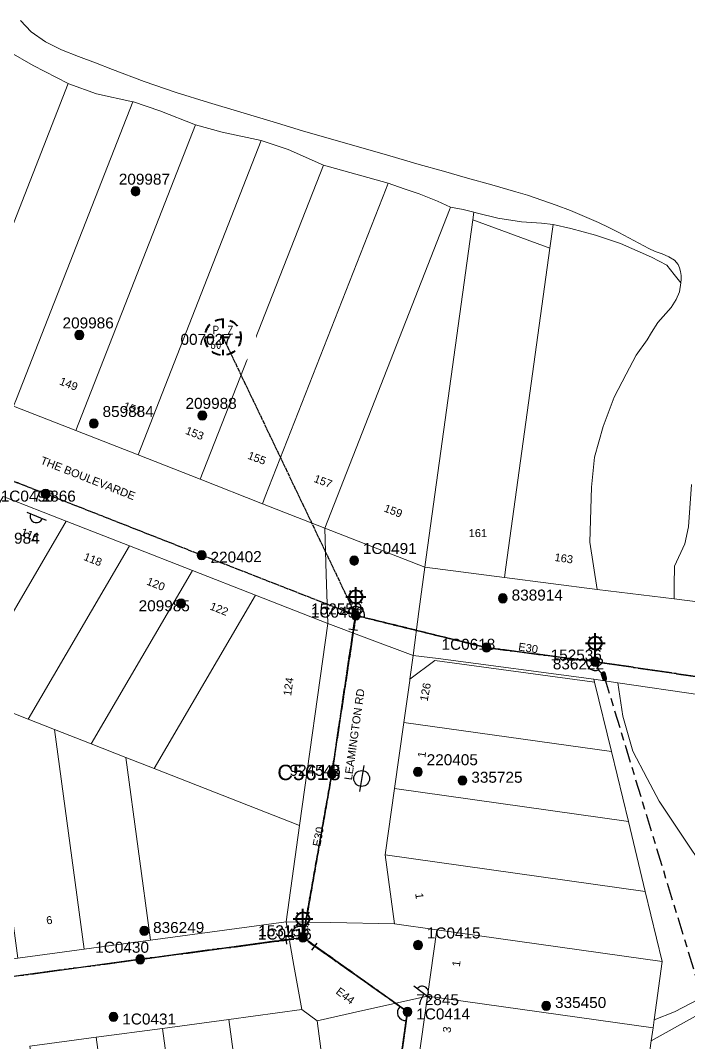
# Model space of a CAD drawing. Header units: metres. Extents: x 299834 to 302538, y 6172833 to 6174390.
# Drawn here: x 300307.8 to 300459.9, y 6173644.1 to 6173876.7 of the extents above; entities that cross this region are included whole.
import ezdxf
from ezdxf.enums import TextEntityAlignment as Align

# ---------------------------------------------------------------- set-up
doc = ezdxf.new("R2010")
doc.units = ezdxf.units.M
for name, pattern in [('Cable Exist OH', [1, 1, 0]), ('Cable Exist UG', [8.2, 4, -1.2, 1.8, -1.2]), ('Dash', [5, 3, -2])]:
    doc.linetypes.add(name, pattern=pattern)
doc.layers.get('0').update_dxf_attribs({"color": 6})
for name, color, linetype, lineweight in [('Cadastre Buildings_SP_EXT', 9, 'Continuous', 5), ('Cadastre Land Parcels_SP_EXT', 9, 'Continuous', 5), ('Cadastre Roads_SP_EXT', 9, 'Continuous', 5)]:
    doc.layers.add(name, color=color, linetype=linetype, lineweight=lineweight)
for name, color, linetype in [('Equip_HV_EXT', 7, 'Continuous'), ('Equip_SL_EXT', 7, 'Continuous'), ('Equip_SP_HV_EXT', 7, 'Continuous'), ('Equip_SP_SL_EXT', 7, 'Continuous'), ('Mains_HV_EXT', 7, 'Continuous'), ('Mains_LV_EXT', 7, 'Continuous'), ('Mains_SL_EXT', 7, 'Continuous'), ('SupportsOH_SP_TR_HV_LV_SL_EXT', 7, 'Continuous')]:
    doc.layers.add(name, color=color, linetype=linetype)
doc.styles.add('HVSW_LABEL', font='arial.ttf')
doc.styles.add('iecARIAL', font='arial.ttf', dxfattribs={"height": 2})
doc.styles.add('IESYMBOL1', font='isocp.shx')
doc.styles.add('POLE_LABEL', font='arial.ttf')
doc.styles.add('SLCP_LABEL', font='arial.ttf', dxfattribs={"height": 3.5})
doc.styles.get("Standard").update_dxf_attribs({"font": 'arial.ttf'})

# ---------------------------------------------------------------- blocks, each defined once
blk = doc.blocks.new('SL_LANTERN_EXT')
at = {"lineweight": 40}
for p, q in [((-1.46, 5.68), (-1.06, 5.28)), ((0, 1.97), (0, 6.47)), ((1.46, 5.68), (1.06, 5.28)), ((-2.25, 4.22), (2.25, 4.22)), ((-1.46, 2.76), (-1.06, 3.16)), ((0, 0), (0, 2.72)), ((1.46, 2.76), (1.06, 3.16))]:
    blk.add_line(p, q, dxfattribs=at)
blk.add_circle((0, 4.22), 1.5, dxfattribs=at)
at = {"style": 'iecARIAL', "flags": 8}
blk.add_attdef('ASSET_NUM', (1.5, 1.5), '', height=2.5, dxfattribs=at)
for tag, p, height, flags in [('OPERATING_VOLTAGE', (0.98, -1.65), 0.2, 9), ('ORIENTATION', (0.98, -1.85), 0.2, 9), ('OWNED_BY', (0.98, -2.05), 0.2, 9), ('STATE', (0.98, -2.25), 0.2, 9), ('CONSTRUCTED_VOLTAGE', (0.98, -0.65), 0.2, 9), ('CONTROL_TYPE', (0.98, -0.85), 0.2, 9), ('LANTERN_PURPOSE', (0.98, -1.05), 0.2, 9), ('LANTERN_TYPE', (0.98, -1.25), 0.2, 9), ('NO_PHASES', (0.98, -1.45), 0.2, 9), ('USAGE', (0.98, -2.45), 0.2, 9), ('LNUMBER', (2.18, -3.25), 2.5, 8), ('CEXIST', (0.98, -2.65), 0.2, 9), ('CNEW', (0.98, -2.85), 0.2, 9), ('CNUMBER', (0.98, -3.05), 0.2, 9), ('CREMOVE', (0.98, -3.25), 0.2, 9), ('CREPLACE', (0.98, -3.45), 0.2, 9), ('LKINGHEIGHT', (0.98, -3.65), 0.2, 9), ('LBRACKET', (0.98, -3.85), 0.2, 9), ('LBRACKETVOCAB', (0.98, -4.05), 0.2, 9), ('LCATEGORY', (0.98, -4.25), 0.2, 9), ('LCHARGE1', (0.98, -4.45), 0.2, 9), ('LCHARGE1PERCENT', (0.98, -4.65), 0.2, 9), ('LCHARGE2', (0.98, -4.85), 0.2, 9), ('LCHARGE2PERCENT', (0.98, -5.05), 0.2, 9), ('LCHARGE3', (0.98, -5.25), 0.2, 9), ('LCHARGE3PERCENT', (0.98, -5.45), 0.2, 9), ('LEXIST', (0.98, -5.65), 0.2, 9), ('LLAMP', (0.98, -5.85), 0.2, 9), ('LLAMPVOCAB', (0.98, -6.05), 0.2, 9), ('LMAST', (0.98, -6.25), 0.2, 9), ('LMASTVOCAB', (0.98, -6.45), 0.2, 9), ('LNEW', (0.98, -6.65), 0.2, 9), ('LANTNUMBER', (0.98, -6.85), 0.2, 9), ('STREETNAME', (0.98, -9.25), 0.2, 9), ('SUBURB', (0.98, -9.45), 0.2, 1), ('LOUTREACH', (0.98, -7.25), 0.2, 9), ('LOUTREACHVOCAB', (0.98, -7.45), 0.2, 9), ('LRATECODE', (0.98, -7.65), 0.2, 9), ('LREMOVE', (0.98, -7.85), 0.2, 9), ('LREPLACE', (0.98, -8.05), 0.2, 9), ('LTYPE', (0.98, -8.25), 0.2, 9), ('LTYPEVOCAB', (0.98, -8.45), 0.2, 9), ('LEGEND', (0.98, -8.65), 0.2, 9), ('LOCATION', (0.98, -8.85), 0.2, 9), ('NOTES', (0.98, -9.05), 0.2, 9)]:
    blk.add_attdef(tag, p, '', height=height, dxfattribs=dict(flags=flags))
blk = doc.blocks.new('POLE_EXT')
blk.add_hatch(color=256).paths.add_polyline_path([(-1, 0, 1), (1, 0, 1)])
blk.add_lwpolyline([(-1, 0, 1), (1, 0, 1)], format="xyb", close=True)
for tag, height, flags, p in [('pNumber', 2.5, 8, (-17.84, 2.07)), ('OWNED_BY', 0.2, 9, (1.35, -0.4)), ('SPECIAL_USE', 0.2, 9, (1.35, -0.8)), ('STATE', 0.2, 9, (1.35, -1)), ('cLV', 0.2, 9, (1.35, -1.4)), ('hDepth', 0.2, 9, (1.35, -1.6)), ('hDia', 0.2, 9, (1.35, -1.8)), ('cHV', 0.2, 9, (1.35, -2)), ('PARENT', 0.2, 9, (1.35, -0.6)), ('USAGE', 0.2, 9, (1.35, -1.2)), ('LBRACKET', 0.2, 9, (1.35, -2.2)), ('LExisting', 0.2, 9, (1.35, -2.4)), ('cLinedev', 0.2, 9, (1.35, -3.4)), ('pExisting', 0.2, 9, (1.35, -3.8)), ('pFooting', 0.2, 9, (1.35, -4.4)), ('pNew', 0.2, 9, (1.35, -4.6)), ('LANTNUMBER', 0.2, 9, (1.35, -2.6)), ('LOther', 0.2, 9, (1.35, -2.8)), ('LRemove', 0.2, 9, (1.35, -3)), ('LEGEND', 0.2, 9, (1.35, -3.2)), ('LOCATION', 0.2, 9, (1.35, -3.6)), ('PFNUMBER', 0.2, 9, (1.35, -4)), ('NEWPFNUMBER', 0.2, 9, (1.35, -4.2)), ('pRelocate', 0.2, 9, (1.35, -5)), ('pRemove', 0.2, 9, (1.35, -5.2)), ('pReplace', 0.2, 9, (1.35, -5.4)), ('pStay', 0.2, 9, (1.35, -5.6)), ('pType', 0.2, 9, (1.35, -5.8)), ('cspan', 0.2, 9, (1.35, -6)), ('STREETNAME', 0.2, 9, (1.35, -6.2)), ('SUBURB', 0.2, 9, (1.35, -6.4)), ('OPERATED_BY', 0.2, 9, (1.36, -7.01)), ('NOTES', 0.2, 9, (1.35, -6.6)), ('MAINTAINED_BY', 0.2, 9, (1.36, -6.81))]:
    blk.add_attdef(tag, text='', height=height, dxfattribs=dict(flags=flags)).set_placement(p, align=Align.MIDDLE_LEFT)
at = {"style": 'POLE_LABEL'}
for tag, height, flags, p in [('ASSET_NUM', 2.5, 8, (2, 2)), ('STRUCTURE_PLANT_NUMBER', 0.2, 9, (1.35, 0.03)), ('STREET_CODE', 0.2, 9, (1.35, -0.2))]:
    blk.add_attdef(tag, text='', height=height, dxfattribs=dict(at, flags=flags)).set_placement(p, align=Align.MIDDLE_LEFT)
at = {"flags": 1}
blk.add_attdef('Z', (1.35, -7.33), '', height=0.2, dxfattribs=at)
blk = doc.blocks.new('HV_STJ_EXT')
h = blk.add_hatch(color=256)
edge = h.paths.add_edge_path()
edge.add_ellipse((-0.59, 0.13), major_axis=(0.226, 0.226), ratio=1, start_angle=45, end_angle=135)
edge.add_line((-0.91, 0.13), (-0.91, -0.13))
edge.add_ellipse((-0.59, -0.13), major_axis=(0.226, 0.226), ratio=1, start_angle=135, end_angle=225)
edge.add_line((-0.59, -0.45), (0.59, -0.45))
edge.add_ellipse((0.59, -0.13), major_axis=(-0.226, 0.226), ratio=1, start_angle=135, end_angle=225)
edge.add_line((0.91, -0.13), (0.91, 0.13))
edge.add_ellipse((0.59, 0.13), major_axis=(-0.226, 0.226), ratio=1, start_angle=225, end_angle=315)
edge.add_line((0.59, 0.45), (-0.59, 0.45))
blk.add_lwpolyline([(-0.91, 0.13), (-0.91, -0.13, 0.414214), (-0.59, -0.45), (0.59, -0.45, 0.414214), (0.91, -0.13), (0.91, 0.13, 0.414214), (0.59, 0.45), (-0.59, 0.45, 0.414214)], format="xyb", close=True)
for tag, flags, p in [('ORIENTATION', 9, (1.5, 0)), ('Z', 1, (1.5, -0.8)), ('USAGE', 9, (1.5, -0.2)), ('LEGEND', 9, (1.5, -0.4)), ('NOTES', 9, (1.5, -0.6))]:
    blk.add_attdef(tag, text='', height=0.2, dxfattribs=dict(flags=flags)).set_placement(p, align=Align.MIDDLE_LEFT)
blk = doc.blocks.new('HV_USL_CLOSED_EXT')
blk.add_line((2.4, 5.5), (-2.4, 5.5))
blk.add_lwpolyline([(1.44, 5.5, 0.414214), (0, 6.94, 0.414214), (-1.44, 5.5)], format="xyb")
for tag, height, flags, p in [('ASSET_NUM', 2.5, 8, (2, 2)), ('STREET_CODE', 0.2, 9, (1.5, 0)), ('ACTUAL_STATUS', 0.2, 9, (1.5, -0.2)), ('CONSTRUCTED_VOLTAGE', 0.2, 9, (1.5, -0.4)), ('OPERATING_VOLTAGE', 0.2, 9, (1.5, -0.8)), ('ORIENTATION', 0.2, 9, (1.5, -1)), ('OWNED_BY', 0.2, 9, (1.5, -1.2)), ('OPERATED_BY', 0.2, 9, (1.5, -1.4)), ('STATE', 0.2, 9, (1.5, -1.8)), ('SWITCH_TYPE', 0.2, 9, (1.5, -2)), ('NO_PHASES', 0.2, 9, (1.5, -0.6)), ('MAINTAINED_BY', 0.2, 9, (1.5, -1.6)), ('USAGE', 0.2, 9, (1.5, -2.2)), ('LEGEND', 0.2, 9, (1.5, -2.4)), ('STREETNAME', 0.2, 9, (1.5, -2.8)), ('SUBURB', 0.2, 9, (1.5, -3)), ('Z', 0.2, 1, (1.5, -3.6)), ('LOCATION', 0.2, 9, (1.5, -2.6)), ('NOTES', 0.2, 9, (1.5, -3.2)), ('LABEL_ALIGNMENT', 0.2, 9, (1.5, -3.4))]:
    blk.add_attdef(tag, text='', height=height, dxfattribs=dict(flags=flags)).set_placement(p, align=Align.MIDDLE_LEFT)
blk = doc.blocks.new('HV_ABS_CLOSED_EXT')
blk.add_line((-3, 6.87), (3, 6.87))
blk.add_circle((0, 6.87), 1.8)
at = {"style": 'HVSW_LABEL'}
for tag, height, flags, p in [('ASSET_NUM', 3.5, 8, (2, 2)), ('STREET_CODE', 0.2, 9, (0, -0.2))]:
    blk.add_attdef(tag, text='', height=height, dxfattribs=dict(at, flags=flags)).set_placement(p, align=Align.MIDDLE_LEFT)
at = {"flags": 1}
blk.add_attdef('Z', (0, 0), '', height=0.2, dxfattribs=at)
at = {"flags": 9}
for tag, p in [('ACTUAL_STATUS', (0, -0.4)), ('CONSTRUCTED_VOLTAGE', (0, -0.6)), ('OPERATING_VOLTAGE', (0, -1)), ('ORIENTATION', (0, -1.2)), ('OWNED_BY', (0, -1.4)), ('STATE', (0, -1.6)), ('SWITCH_TYPE', (0, -1.8)), ('NO_PHASES', (0, -0.8)), ('USAGE', (0, -2)), ('LEGEND', (0, -2.2)), ('LOCATION', (0, -2.4)), ('STREETNAME', (0, -2.6)), ('SUBURB', (0, -2.8)), ('NOTES', (0, -3))]:
    blk.add_attdef(tag, text='', height=0.2, dxfattribs=at).set_placement(p, align=Align.MIDDLE_LEFT)
blk = doc.blocks.new('End Shackle_EXT')
at = {"flags": 9}
blk.add_attdef('NOTES', text='', height=0.2, dxfattribs=at).set_placement((0, -1.6), align=Align.MIDDLE_LEFT)
blk.add_wipeout([(0, 0.25), (1.81, 0.25), (1.82, -0.25), (0, -0.25)])
blk.add_line((1.81, -1), (1.81, 1))
at = {"flags": 1}
blk.add_attdef('Z', (0, 0), '', height=0.2, dxfattribs=at)
at = {"flags": 9}
for tag, p in [('CONNECTOR_TYPE', (0, 0)), ('CONSTRUCTED_VOLTAGE', (0, -0.2)), ('OPERATING_VOLTAGE', (0, -0.6)), ('ORIENTATION', (0, -0.8)), ('OWNED_BY', (0, -1)), ('STATE', (0, -1.2)), ('NO_PHASES', (0, -0.4)), ('USAGE', (0, -1.4))]:
    blk.add_attdef(tag, text='', height=0.2, dxfattribs=at).set_placement(p, align=Align.MIDDLE_LEFT)
blk = doc.blocks.new('SLCP_ZELL_EXT')
blk.add_wipeout([(-0.24, 7.5), (-0.71, 7.47), (-1.17, 7.41), (-1.64, 7.32), (-2.09, 7.21), (-2.54, 7.06), (-2.98, 6.89), (-3.41, 6.69), (-3.82, 6.46), (-4.22, 6.21), (-4.6, 5.93), (-4.96, 5.63), (-5.31, 5.31), (-5.63, 4.96), (-5.93, 4.6), (-6.21, 4.22), (-6.46, 3.82), (-6.69, 3.41), (-6.89, 2.98), (-7.06, 2.54), (-7.21, 2.09), (-7.32, 1.64), (-7.41, 1.17), (-7.47, 0.71), (-7.5, 0.24), (-7.5, -0.24), (-7.47, -0.71), (-7.41, -1.17), (-7.32, -1.64), (-7.21, -2.09), (-7.06, -2.54), (-6.89, -2.98), (-6.69, -3.41), (-6.46, -3.82), (-6.21, -4.22), (-5.93, -4.6), (-5.63, -4.96), (-5.31, -5.31), (-4.96, -5.63), (-4.6, -5.93), (-4.22, -6.21), (-3.82, -6.46), (-3.41, -6.69), (-2.98, -6.89), (-2.54, -7.06), (-2.09, -7.21), (-1.64, -7.32), (-1.17, -7.41), (-0.71, -7.47), (-0.24, -7.5), (0.24, -7.5), (0.71, -7.47), (1.17, -7.41), (1.64, -7.32), (2.09, -7.21), (2.54, -7.06), (2.98, -6.89), (3.41, -6.69), (3.82, -6.46), (4.22, -6.21), (4.6, -5.93), (4.96, -5.63), (5.31, -5.31), (5.63, -4.96), (5.93, -4.6), (6.21, -4.22), (6.46, -3.82), (6.69, -3.41), (6.89, -2.98), (7.06, -2.54), (7.21, -2.09), (7.32, -1.64), (7.41, -1.17), (7.47, -0.71), (7.5, -0.24), (7.5, 0.24), (7.47, 0.71), (7.41, 1.17), (7.32, 1.64), (7.21, 2.09), (7.06, 2.54), (6.89, 2.98), (6.69, 3.41), (6.46, 3.82), (6.21, 4.22), (5.93, 4.6), (5.63, 4.96), (5.31, 5.31), (4.96, 5.63), (4.6, 5.93), (4.22, 6.21), (3.82, 6.46), (3.41, 6.69), (2.98, 6.89), (2.54, 7.06), (2.09, 7.21), (1.64, 7.32), (1.17, 7.41), (0.71, 7.47), (0.24, 7.5)])
at = {"linetype": 'Dash', "lineweight": 40, "ltscale": 0.7}
for p, q in [((0, 4.11), (0, -4.11)), ((-4.11, 0), (4.11, 0))]:
    blk.add_line(p, q, dxfattribs=at)
blk.add_circle((0, 0), 4.11, dxfattribs=at)
at = {"lineweight": 40, "style": 'IESYMBOL1'}
for s, p in [('P', (-1.6, 0)), ('Z', (1.7, 0)), ('60', (-1.61, -3.31))]:
    blk.add_text(s, height=2, dxfattribs=at).set_placement(p, align=Align.BOTTOM_CENTER)
at = {"style": 'SLCP_LABEL'}
for tag, height, flags, p in [('ASSET_NUM', 2.5, 8, (2, 2)), ('STREET_CODE', 0.2, 9, (0, -0.2))]:
    blk.add_attdef(tag, text='', height=height, dxfattribs=dict(at, flags=flags)).set_placement(p, align=Align.MIDDLE_LEFT)
at = {"flags": 1}
blk.add_attdef('Z', (0, 0), '', height=0.2, dxfattribs=at)
at = {"flags": 9}
for tag, p in [('CONSTRUCTED_VOLTAGE', (0, -0.4)), ('CONTROL_TYPE', (0, -0.6)), ('OPERATING_VOLTAGE', (0, -1)), ('ORIENTATION', (0, -1.2)), ('OWNED_BY', (0, -1.4)), ('STATE', (0, -2)), ('NO_PHASES', (0, -0.8)), ('USAGE', (0, -1.6)), ('LOCATION', (0, -1.8)), ('NOTES', (0, -2.2))]:
    blk.add_attdef(tag, text='', height=0.2, dxfattribs=at).set_placement(p, align=Align.MIDDLE_LEFT)

msp = doc.modelspace()

# ---------------------------------------------------------------- linework, layer by layer
at = {"layer": 'Cadastre Buildings_SP_EXT', "linetype": 'Continuous'}
for points in [[(300337.45, 6173667.41), (300331.81, 6173708.99), (300323.94, 6173712.07), (300315.57, 6173715.34), (300322.34, 6173665.36), (300337.45, 6173667.41)], [(300368.3, 6173671.59), (300371.38, 6173693.51), (300338.3, 6173706.45), (300331.81, 6173708.99), (300337.45, 6173667.41), (300368.3, 6173671.59)], [(300446.23, 6173694.41), (300393.01, 6173701.89), (300390.89, 6173686.8), (300450.09, 6173678.47), (300446.23, 6173694.41)]]:
    msp.add_lwpolyline(points, close=True, dxfattribs=at)
at = {"layer": 'Cadastre Land Parcels_SP_EXT', "linetype": 'Continuous'}
for points in [[(300305.2, 6173869.64), (300310.77, 6173866.48), (300318.71, 6173862.35), (300318.85, 6173862.28), (300325.17, 6173860.01), (300333.44, 6173858.21), (300333.6, 6173858.17), (300339.56, 6173856.15), (300347.72, 6173852.94), (300353.74, 6173851.27), (300362.66, 6173849.37), (300368.77, 6173847.36), (300376.83, 6173843.81), (300391.55, 6173839.67), (300395.18, 6173838.41), (300398.62, 6173837.29), (300402.8, 6173835.6), (300405.77, 6173834.27), (300408.59, 6173833.67), (300411.05, 6173833.08), (300411.92, 6173832.87), (300416.51, 6173831.73), (300421.92, 6173830.88), (300426.49, 6173830.56), (300429.12, 6173830.29), (300433.14, 6173829.4), (300438.77, 6173827.85), (300444.41, 6173826), (300451.53, 6173822.88), (300454.98, 6173821.05), (300456.62, 6173818.93), (300458.16, 6173817), (300458.25, 6173817.83), (300458.23, 6173818.71), (300458.1, 6173819.59), (300457.88, 6173820.44), (300457.56, 6173821.21), (300456.72, 6173822.19), (300455.45, 6173822.95), (300453.93, 6173823.59), (300452.34, 6173824.18), (300450.88, 6173824.84), (300448.61, 6173826.05), (300446.34, 6173827.27), (300444.06, 6173828.46), (300441.76, 6173829.62), (300439.44, 6173830.72), (300436.27, 6173832.12), (300433.06, 6173833.44), (300429.82, 6173834.69), (300426.55, 6173835.85), (300423.26, 6173836.93), (300420.63, 6173837.71), (300415.13, 6173839.29), (300409.62, 6173840.85), (300404.11, 6173842.41), (300398.6, 6173843.98), (300391.95, 6173845.89), (300385.3, 6173847.79), (300378.65, 6173849.69), (300372.01, 6173851.64), (300365.39, 6173853.64), (300358.02, 6173855.86), (300350.63, 6173858.06), (300343.28, 6173860.35), (300336, 6173862.82), (300328.83, 6173865.57), (300324.96, 6173867.05), (300321.02, 6173868.49), (300317.15, 6173870.03), (300313.51, 6173871.86), (300310.26, 6173874.13), (300307.82, 6173876.73)], [(300460.6, 6173771.15), (300459.92, 6173761.51), (300459.11, 6173757.58), (300456.73, 6173752.53), (300456.62, 6173748.21), (300456.67, 6173745.06), (300462.57, 6173744.32)], [(300460.6, 6173771.15), (300459.92, 6173761.51), (300459.11, 6173757.58), (300456.73, 6173752.53), (300456.62, 6173748.21), (300456.67, 6173745.06), (300462.57, 6173744.32)], [(300504.56, 6173631.97), (300489.43, 6173649.3), (300478.15, 6173658.7), (300471.19, 6173656.77), (300468.03, 6173654.41), (300462.2, 6173650.5), (300451.43, 6173644.51), (300449.72, 6173632.36)], [(300504.56, 6173631.97), (300489.43, 6173649.3), (300478.15, 6173658.7), (300471.19, 6173656.77), (300468.03, 6173654.41), (300462.2, 6173650.5), (300451.43, 6173644.51), (300449.72, 6173632.36)]]:
    msp.add_lwpolyline(points, dxfattribs=at)
for points in [[(300318.71, 6173862.35), (300310.77, 6173866.48), (300305.2, 6173869.64), (300277.95, 6173800.08), (300292.11, 6173794.52), (300318.71, 6173862.35)], [(300306.93, 6173790.62), (300333.44, 6173858.21), (300325.17, 6173860.01), (300318.85, 6173862.28), (300318.71, 6173862.35), (300292.11, 6173794.52), (300306.28, 6173788.97), (300306.93, 6173790.62)], [(300347.72, 6173852.94), (300339.56, 6173856.15), (300333.6, 6173858.17), (300333.44, 6173858.21), (300306.93, 6173790.62), (300306.28, 6173788.97), (300320.45, 6173783.41), (300347.72, 6173852.94)], [(300362.66, 6173849.37), (300353.74, 6173851.27), (300347.72, 6173852.94), (300320.45, 6173783.41), (300334.61, 6173777.86), (300362.66, 6173849.37)], [(300376.83, 6173843.81), (300368.77, 6173847.36), (300362.66, 6173849.37), (300334.61, 6173777.86), (300348.78, 6173772.3), (300376.83, 6173843.81)], [(300363.58, 6173768.35), (300391.07, 6173838.45), (300391.55, 6173839.67), (300376.83, 6173843.81), (300348.78, 6173772.3), (300362.95, 6173766.74), (300363.58, 6173768.35)], [(300405.53, 6173833.64), (300405.77, 6173834.27), (300402.8, 6173835.6), (300398.62, 6173837.29), (300395.18, 6173838.41), (300391.55, 6173839.67), (300391.07, 6173838.45), (300363.58, 6173768.35), (300362.95, 6173766.74), (300377.12, 6173761.19), (300405.53, 6173833.64)], [(300400.19, 6173754.54), (300410.81, 6173831.34), (300411.05, 6173833.08), (300408.59, 6173833.67), (300405.77, 6173834.27), (300405.53, 6173833.64), (300377.12, 6173761.19), (300399.88, 6173752.31), (300400.19, 6173754.54)], [(300429.12, 6173830.29), (300426.49, 6173830.56), (300421.92, 6173830.88), (300416.51, 6173831.73), (300411.92, 6173832.87), (300411.05, 6173833.08), (300410.81, 6173831.34), (300428.38, 6173824.94), (300429.12, 6173830.29)], [(300418.32, 6173752.27), (300428.38, 6173824.94), (300410.81, 6173831.34), (300400.19, 6173754.54), (300399.88, 6173752.31), (300418, 6173749.96), (300418.32, 6173752.27)], [(300437.48, 6173758.02), (300437.82, 6173770.5), (300438.52, 6173777.35), (300440.52, 6173784.32), (300443.02, 6173790.98), (300445.75, 6173796.24), (300447.98, 6173800.58), (300450.54, 6173804.02), (300451.5, 6173805.68), (300452.95, 6173808), (300455.98, 6173811.37), (300457.14, 6173813.2), (300457.9, 6173814.95), (300458.16, 6173817), (300456.62, 6173818.93), (300454.98, 6173821.05), (300451.53, 6173822.88), (300444.41, 6173826), (300438.77, 6173827.85), (300433.14, 6173829.4), (300429.12, 6173830.29), (300428.38, 6173824.94), (300418.32, 6173752.27), (300418, 6173749.96), (300439.14, 6173747.25), (300437.48, 6173758.02)], [(300318.28, 6173762.77), (300303.92, 6173768.39), (300280.84, 6173728.93), (300283.09, 6173728.05), (300295.21, 6173723.31), (300318.28, 6173762.77)], [(300332.65, 6173757.15), (300318.28, 6173762.77), (300295.21, 6173723.31), (300299.33, 6173721.69), (300309.57, 6173717.69), (300332.65, 6173757.15)], [(300347.01, 6173751.54), (300332.65, 6173757.15), (300309.57, 6173717.69), (300315.57, 6173715.34), (300323.94, 6173712.07), (300347.01, 6173751.54)], [(300361.37, 6173745.92), (300347.01, 6173751.54), (300323.94, 6173712.07), (300331.81, 6173708.99), (300338.3, 6173706.45), (300361.37, 6173745.92)], [(300377.83, 6173739.48), (300361.37, 6173745.92), (300338.3, 6173706.45), (300371.38, 6173693.51), (300377.83, 6173739.48)], [(300438.53, 6173726.16), (300402.16, 6173731.07), (300396.51, 6173726.79), (300396.47, 6173726.49), (300395.13, 6173716.98), (300442.36, 6173710.34), (300438.53, 6173726.16)], [(300402.91, 6173731.48), (300397.27, 6173732.18), (300396.51, 6173726.79), (300402.16, 6173731.07), (300438.53, 6173726.16), (300438.37, 6173726.79), (300402.91, 6173731.48)], [(300456.7, 6173651.08), (300467.68, 6173656.76), (300471.34, 6173658.82), (300472.87, 6173662.54), (300472.07, 6173668.32), (300468.95, 6173675.55), (300453.26, 6173699.04), (300450.48, 6173704.18), (300447.28, 6173710.42), (300444.94, 6173718.36), (300443.83, 6173725.96), (300438.37, 6173726.79), (300438.53, 6173726.16), (300442.36, 6173710.34), (300446.23, 6173694.41), (300450.09, 6173678.47), (300453.96, 6173662.54), (300452.1, 6173649.3), (300456.7, 6173651.08)], [(300456.7, 6173651.08), (300467.68, 6173656.76), (300471.34, 6173658.82), (300472.87, 6173662.54), (300472.07, 6173668.32), (300468.95, 6173675.55), (300453.26, 6173699.04), (300450.48, 6173704.18), (300447.28, 6173710.42), (300444.94, 6173718.36), (300443.83, 6173725.96), (300438.37, 6173726.79), (300438.53, 6173726.16), (300442.36, 6173710.34), (300446.23, 6173694.41), (300450.09, 6173678.47), (300453.96, 6173662.54), (300452.1, 6173649.3), (300456.7, 6173651.08)], [(300322.34, 6173665.36), (300315.57, 6173715.34), (300309.57, 6173717.69), (300299.33, 6173721.69), (300307.24, 6173663.31), (300322.34, 6173665.36)], [(300442.36, 6173710.34), (300395.13, 6173716.98), (300393.01, 6173701.89), (300446.23, 6173694.41), (300442.36, 6173710.34)], [(300450.09, 6173678.47), (300390.89, 6173686.8), (300393, 6173671.11), (300402.65, 6173669.76), (300453.96, 6173662.54), (300450.09, 6173678.47)], [(300452.1, 6173649.3), (300453.96, 6173662.54), (300402.65, 6173669.76), (300400.53, 6173654.67), (300451.84, 6173647.45), (300452.1, 6173649.3)], [(300451.43, 6173644.51), (300451.84, 6173647.45), (300400.53, 6173654.67), (300398.41, 6173639.57), (300442.99, 6173633.3), (300449.72, 6173632.36), (300451.43, 6173644.51)], [(300373.26, 6173605.67), (300377.32, 6173634.59), (300375.36, 6173649.02), (300371.93, 6173651.63), (300355.28, 6173649.38), (300361.41, 6173604.07), (300373.26, 6173605.67)], [(300361.41, 6173604.07), (300355.28, 6173649.38), (300340.17, 6173647.33), (300346.31, 6173602.03), (300361.41, 6173604.07)], [(300346.31, 6173602.03), (300340.17, 6173647.33), (300325.07, 6173645.29), (300331.21, 6173599.98), (300346.31, 6173602.03)], [(300331.21, 6173599.98), (300325.07, 6173645.29), (300309.97, 6173643.25), (300316.1, 6173597.94), (300331.21, 6173599.98)]]:
    msp.add_lwpolyline(points, close=True, dxfattribs=at)
at = {"layer": 'Cadastre Roads_SP_EXT', "linetype": 'Continuous'}
for points in [[(300303.92, 6173768.39), (300318.28, 6173762.77), (300332.65, 6173757.15), (300347.01, 6173751.54), (300361.37, 6173745.92), (300377.83, 6173739.48), (300377.46, 6173750.64), (300377.46, 6173750.64), (300377.12, 6173761.19), (300362.95, 6173766.74), (300348.78, 6173772.3), (300334.61, 6173777.86), (300320.45, 6173783.41), (300306.28, 6173788.97)], [(300462.57, 6173744.32), (300456.67, 6173745.06), (300439.14, 6173747.25), (300418, 6173749.96), (300399.88, 6173752.31), (300398.56, 6173742.19), (300397.27, 6173732.18), (300402.91, 6173731.48), (300438.37, 6173726.79), (300443.83, 6173725.96), (300462.54, 6173723.22)], [(300309.97, 6173643.25), (300325.07, 6173645.29), (300340.17, 6173647.33), (300355.28, 6173649.38), (300371.93, 6173651.63), (300370.11, 6173661.66), (300368.3, 6173671.59), (300337.45, 6173667.41), (300322.34, 6173665.36), (300307.24, 6173663.31), (300292.14, 6173661.27), (300277.04, 6173659.22), (300261.94, 6173657.17), (300246.83, 6173655.13), (300231.73, 6173653.08), (300216.63, 6173651.03), (300201.53, 6173648.99), (300186.43, 6173646.94), (300171.32, 6173644.89), (300156.22, 6173642.85)]]:
    msp.add_lwpolyline(points, dxfattribs=at)
for points in [[(300390.89, 6173686.8), (300393.01, 6173701.89), (300395.13, 6173716.98), (300396.47, 6173726.49), (300396.51, 6173726.79), (300397.27, 6173732.18), (300386.05, 6173736.39), (300377.83, 6173739.48), (300371.38, 6173693.51), (300368.3, 6173671.59), (300378.48, 6173671.39), (300393, 6173671.11), (300390.89, 6173686.8)], [(300375.44, 6173560.91), (300387.81, 6173564.12), (300389.93, 6173579.21), (300392.05, 6173594.3), (300394.17, 6173609.39), (300396.29, 6173624.48), (300398.41, 6173639.57), (300400.53, 6173654.67), (300385.79, 6173651.36), (300375.36, 6173649.02), (300377.32, 6173634.59), (300373.26, 6173605.67), (300370.52, 6173586.13), (300366.66, 6173558.64), (300375.44, 6173560.91)]]:
    msp.add_lwpolyline(points, close=True, dxfattribs=at)
at = {"layer": 'Mains_HV_EXT', "linetype": 'Cable Exist OH'}
for points in [[(300313.58, 6173768.97), (300271.39, 6173785.42), (300233.3, 6173800.44), (300185.22, 6173825.85), (300145.28, 6173849.21)], [(300384.18, 6173741.31), (300349.09, 6173755.02), (300313.58, 6173768.97)], [(300463.64, 6173727.1), (300438.69, 6173730.78)], [(300395.95, 6173651.11), (300389.4, 6173604.48), (300383.17, 6173559.87), (300379.82, 6173535.94), (300371.56, 6173476.98)]]:
    msp.add_lwpolyline(points, dxfattribs=at)
at = {"layer": 'Mains_HV_EXT', "linetype": 'Continuous'}
msp.add_lwpolyline([(300436.71, 6173731.02, 0.581057), (300439.48, 6173728.96)], format="xyb", dxfattribs=at)
at = {"layer": 'Mains_HV_EXT', "linetype": 'Cable Exist UG'}
for points in [[(300438.69, 6173730.78), (300439.54, 6173728.79), (300440.65, 6173727.54)], [(300440.69, 6173727.45), (300470.92, 6173628.53), (300476.7, 6173627.64)]]:
    msp.add_lwpolyline(points, dxfattribs=at)
at = {"layer": 'Mains_LV_EXT', "linetype": 'Cable Exist OH'}
for points in [[(300313.58, 6173768.97), (300271.45, 6173785.39)], [(300349.09, 6173755.02), (300313.58, 6173768.97)], [(300384.18, 6173741.31), (300349.09, 6173755.02)], [(300413.86, 6173733.99), (300438.69, 6173730.78), (300463.64, 6173727.1)], [(300282.46, 6173655.97), (300335.1, 6173663.04)], [(300389.4, 6173604.48), (300395.95, 6173651.11)]]:
    msp.add_lwpolyline(points, dxfattribs=at)
at = {"layer": 'Mains_LV_EXT', "linetype": 'Continuous'}
for points in [[(300386.11, 6173740.78, 0.955804), (300382.32, 6173742.04)], [(300372.47, 6173670.03, 0.991004), (300370.15, 6173667.77)], [(300394.3, 6173652.29, 0.764897), (300395.67, 6173649.14)]]:
    msp.add_lwpolyline(points, format="xyb", dxfattribs=at)
at = {"layer": 'Mains_SL_EXT', "linetype": 'Cable Exist OH'}
for points in [[(300384.18, 6173741.31), (300349.09, 6173755.02), (300313.58, 6173768.97), (300271.38, 6173785.54)], [(300438.69, 6173730.78), (300463.64, 6173727.1), (300473.07, 6173740.56), (300509.98, 6173735.73), (300547.17, 6173747.52), (300576.17, 6173756.58), (300604.97, 6173765.39)]]:
    msp.add_lwpolyline(points, dxfattribs=at)

# ---------------------------------------------------------------- block references
at = {"layer": 'Equip_HV_EXT', "rotation": 287.2903639293371}
msp.add_blockref('HV_STJ_EXT', (300440.67, 6173727.49), dxfattribs=at)
at = {"layer": 'Equip_SP_HV_EXT'}
ref = msp.add_blockref('HV_USL_CLOSED_EXT', (300313.58, 6173768.97), dxfattribs=dict(at, rotation=157.4675137904132))
ref.add_attrib('ASSET_NUM', '71866', dxfattribs={"layer": '0', "height": 2.5}).set_placement((300315.58, 6173769.72), align=Align.TOP_CENTER)
ref = msp.add_blockref('HV_ABS_CLOSED_EXT', (300378.73, 6173705.33), dxfattribs=dict(at, rotation=260.577288458837))
ref.add_attrib('ASSET_NUM', 'C5618', dxfattribs={"layer": '0', "height": 3.5, "style": 'HVSW_LABEL'}).set_placement((300380.73, 6173705.58), align=Align.MIDDLE_RIGHT)
ref = msp.add_blockref('HV_USL_CLOSED_EXT', (300395.95, 6173651.11), dxfattribs=dict(at, rotation=322.5040138318562))
ref.add_attrib('ASSET_NUM', '72845', dxfattribs={"layer": '0', "height": 2.5}).set_placement((300397.95, 6173651.86), align=Align.BOTTOM_LEFT)
at = {"layer": 'Equip_SP_SL_EXT'}
ref = msp.add_blockref('SL_LANTERN_EXT', (300384.18, 6173741.31), dxfattribs=at)
ref.add_attrib('ASSET_NUM', '152559', dxfattribs={"layer": '0', "height": 2.5, "rotation": 0.1096, "style": 'iecARIAL'}).set_placement((300385.68, 6173742.81), align=Align.MIDDLE_RIGHT)
ref = msp.add_blockref('SL_LANTERN_EXT', (300438.69, 6173730.78), dxfattribs=at)
ref.add_attrib('ASSET_NUM', '152536', dxfattribs={"layer": '0', "height": 2.5, "rotation": 359.857, "style": 'iecARIAL'}).set_placement((300440.19, 6173732.28), align=Align.MIDDLE_RIGHT)
ref = msp.add_blockref('SL_LANTERN_EXT', (300372.14, 6173668.04), dxfattribs=at)
ref.add_attrib('ASSET_NUM', '153156', dxfattribs={"layer": '0', "height": 2.5, "style": 'iecARIAL'}).set_placement((300373.64, 6173669.54), align=Align.MIDDLE_RIGHT)
at = {"layer": 'SupportsOH_SP_TR_HV_LV_SL_EXT'}
ref = msp.add_blockref('POLE_EXT', (300334.05, 6173837.85), dxfattribs=at)
ref.add_attrib('ASSET_NUM', '209987', dxfattribs={"layer": '0', "height": 2.5, "style": 'POLE_LABEL'}).set_placement((300336.05, 6173838.6), align=Align.BOTTOM_CENTER)
ref = msp.add_blockref('POLE_EXT', (300321.25, 6173805.14), dxfattribs=at)
ref.add_attrib('ASSET_NUM', '209986', dxfattribs={"layer": '0', "height": 2.5, "style": 'POLE_LABEL'}).set_placement((300323.25, 6173805.89), align=Align.BOTTOM_CENTER)
ref = msp.add_blockref('POLE_EXT', (300349.24, 6173786.83), dxfattribs=at)
ref.add_attrib('ASSET_NUM', '209988', dxfattribs={"layer": '0', "height": 2.5, "style": 'POLE_LABEL'}).set_placement((300351.24, 6173787.58), align=Align.BOTTOM_CENTER)
ref = msp.add_blockref('POLE_EXT', (300324.53, 6173784.98), dxfattribs=at)
ref.add_attrib('ASSET_NUM', '859884', dxfattribs={"layer": '0', "height": 2.5, "style": 'POLE_LABEL'}).set_placement((300326.53, 6173785.73), align=Align.BOTTOM_LEFT)
ref = msp.add_blockref('POLE_EXT', (300313.58, 6173768.97), dxfattribs=at)
ref.add_attrib('ASSET_NUM', '1C0490', dxfattribs={"layer": '0', "height": 2.5, "style": 'POLE_LABEL'}).set_placement((300315.58, 6173769.72), align=Align.TOP_RIGHT)
ref = msp.add_blockref('POLE_EXT', (300304.38, 6173756.14), dxfattribs=at)
ref.add_attrib('ASSET_NUM', '209984', dxfattribs={"layer": '0', "height": 2.5, "style": 'POLE_LABEL'}).set_placement((300306.38, 6173756.89), align=Align.BOTTOM_CENTER)
ref = msp.add_blockref('POLE_EXT', (300349.09, 6173755.02), dxfattribs=at)
ref.add_attrib('ASSET_NUM', '220402', dxfattribs={"layer": '0', "height": 2.5, "rotation": 1, "style": 'POLE_LABEL'}).set_placement((300351.09, 6173755.77), align=Align.TOP_LEFT)
ref = msp.add_blockref('POLE_EXT', (300383.81, 6173753.79), dxfattribs=at)
ref.add_attrib('ASSET_NUM', '1C0491', dxfattribs={"layer": '0', "height": 2.5, "style": 'POLE_LABEL'}).set_placement((300385.81, 6173754.54), align=Align.BOTTOM_LEFT)
ref = msp.add_blockref('POLE_EXT', (300417.66, 6173745.2), dxfattribs=at)
ref.add_attrib('ASSET_NUM', '838914', dxfattribs={"layer": '0', "height": 2.5, "style": 'POLE_LABEL'}).set_placement((300419.66, 6173745.95), align=Align.MIDDLE_LEFT)
ref = msp.add_blockref('POLE_EXT', (300344.4, 6173744.01), dxfattribs=at)
ref.add_attrib('ASSET_NUM', '209985', dxfattribs={"layer": '0', "height": 2.5, "style": 'POLE_LABEL'}).set_placement((300346.4, 6173744.76), align=Align.TOP_RIGHT)
ref = msp.add_blockref('POLE_EXT', (300384.18, 6173741.31), dxfattribs=at)
ref.add_attrib('ASSET_NUM', '1C0492', dxfattribs={"layer": '0', "height": 2.5, "style": 'POLE_LABEL'}).set_placement((300386.18, 6173742.06), align=Align.MIDDLE_RIGHT)
ref = msp.add_blockref('POLE_EXT', (300413.93, 6173733.99), dxfattribs=at)
ref.add_attrib('ASSET_NUM', '1C0618', dxfattribs={"layer": '0', "height": 2.5, "style": 'POLE_LABEL'}).set_placement((300415.93, 6173734.74), align=Align.MIDDLE_RIGHT)
ref = msp.add_blockref('POLE_EXT', (300438.69, 6173730.78), dxfattribs=at)
ref.add_attrib('ASSET_NUM', '836222', dxfattribs={"layer": '0', "height": 2.5, "style": 'POLE_LABEL'}).set_placement((300440.69, 6173731.53), align=Align.TOP_RIGHT)
ref = msp.add_blockref('POLE_EXT', (300398.32, 6173705.72), dxfattribs=at)
ref.add_attrib('ASSET_NUM', '220405', dxfattribs={"layer": '0', "height": 2.5, "style": 'POLE_LABEL'}).set_placement((300400.32, 6173706.47), align=Align.BOTTOM_LEFT)
ref = msp.add_blockref('POLE_EXT', (300378.74, 6173705.3), dxfattribs=at)
ref.add_attrib('ASSET_NUM', '924545', dxfattribs={"layer": '0', "height": 2.5, "style": 'POLE_LABEL'}).set_placement((300380.74, 6173706.05), align=Align.MIDDLE_RIGHT)
ref = msp.add_blockref('POLE_EXT', (300408.48, 6173703.73), dxfattribs=at)
ref.add_attrib('ASSET_NUM', '335725', dxfattribs={"layer": '0', "height": 2.5, "style": 'POLE_LABEL'}).set_placement((300410.48, 6173704.48), align=Align.MIDDLE_LEFT)
ref = msp.add_blockref('POLE_EXT', (300336.03, 6173669.54), dxfattribs=at)
ref.add_attrib('ASSET_NUM', '836249', dxfattribs={"layer": '0', "height": 2.5, "style": 'POLE_LABEL'}).set_placement((300338.03, 6173670.29), align=Align.MIDDLE_LEFT)
ref = msp.add_blockref('POLE_EXT', (300372.14, 6173668.04), dxfattribs=at)
ref.add_attrib('ASSET_NUM', '1C0416', dxfattribs={"layer": '0', "height": 2.5, "style": 'POLE_LABEL'}).set_placement((300374.14, 6173668.79), align=Align.MIDDLE_RIGHT)
ref = msp.add_blockref('POLE_EXT', (300398.35, 6173666.29), dxfattribs=at)
ref.add_attrib('ASSET_NUM', '1C0415', dxfattribs={"layer": '0', "height": 2.5, "style": 'POLE_LABEL'}).set_placement((300400.35, 6173667.04), align=Align.BOTTOM_LEFT)
ref = msp.add_blockref('POLE_EXT', (300335.1, 6173663.04), dxfattribs=at)
ref.add_attrib('ASSET_NUM', '1C0430', dxfattribs={"layer": '0', "height": 2.5, "style": 'POLE_LABEL'}).set_placement((300337.1, 6173663.79), align=Align.BOTTOM_RIGHT)
ref = msp.add_blockref('POLE_EXT', (300427.54, 6173652.46), dxfattribs=at)
ref.add_attrib('ASSET_NUM', '335450', dxfattribs={"layer": '0', "height": 2.5, "style": 'POLE_LABEL'}).set_placement((300429.54, 6173653.21), align=Align.MIDDLE_LEFT)
ref = msp.add_blockref('POLE_EXT', (300329.03, 6173649.96), dxfattribs=at)
ref.add_attrib('ASSET_NUM', '1C0431', dxfattribs={"layer": '0', "height": 2.5, "style": 'POLE_LABEL'}).set_placement((300331.03, 6173650.71), align=Align.TOP_LEFT)
ref = msp.add_blockref('POLE_EXT', (300395.95, 6173651.11), dxfattribs=at)
ref.add_attrib('ASSET_NUM', '1C0414', dxfattribs={"layer": '0', "height": 2.5, "style": 'POLE_LABEL'}).set_placement((300397.95, 6173651.86), align=Align.TOP_LEFT)

# ---------------------------------------------------------------- texts
at = {"layer": 'Cadastre Land Parcels_SP_EXT'}
for s, rotation, p in [('149', 338.7548, (300316.55, 6173793.93)), ('151', 339.1397, (300331.07, 6173788.32)), ('153', 338.8, (300345.23, 6173782.69)), ('155', 339.3198, (300359.4, 6173777.03)), ('157', 339.1398, (300374.46, 6173771.75)), ('159', 339.0207, (300390.43, 6173765.02)), ('116', 338.6541, (300307.71, 6173759.6)), ('118', 338.6143, (300322.05, 6173753.99)), ('163', 351.82, (300429.34, 6173753.72)), ('120', 338.672, (300336.39, 6173748.38)), ('122', 338.4734, (300350.8, 6173742.72)), ('124', 81.9622, (300369.45, 6173722.91)), ('126', 79.2557, (300400.51, 6173721.66)), ('1', 82.07, (300400, 6173708.85)), ('1', 277.3151, (300397.7, 6173678.04)), ('6', 7.4933, (300313.84, 6173670.97)), ('1', 82.37, (300407.86, 6173661.28)), ('3', 82.17, (300405.74, 6173646.22))]:
    msp.add_text(s, height=1.8, rotation=rotation, dxfattribs=at).set_placement(p)
msp.add_text('161', height=1.8, dxfattribs=at).set_placement((300409.88, 6173759.15))
at = {"layer": 'Cadastre Roads_SP_EXT'}
for s, rotation, p in [('THE BOULEVARDE', 338.5817, (300312.22, 6173775.89)), ('LEAMINGTON RD', 82.016, (300383.29, 6173703.74))]:
    msp.add_text(s, height=1.8, rotation=rotation, dxfattribs=at).set_placement(p)
at = {"layer": 'Mains_LV_EXT'}
for s, rotation, p in [('E30', 351.5183, (300421.08, 6173733.35)), ('E30', 79.1407, (300376.09, 6173688.59)), ('E44', 322.5051, (300379.47, 6173655.4))]:
    msp.add_text(s, height=1.8, rotation=rotation, dxfattribs=at).set_placement(p)

# ---------------------------------------------------------------- next in the draw order: block references
at = {"layer": 'Equip_SL_EXT'}
ref = msp.add_blockref('SLCP_ZELL_EXT', (300353.93, 6173804.65), dxfattribs=at)
ref.add_attrib('ASSET_NUM', '007027', dxfattribs={"layer": '0', "height": 2.5, "style": 'SLCP_LABEL'}).set_placement((300355.93, 6173805.4), align=Align.TOP_RIGHT)
at = {"layer": 'Mains_LV_EXT'}
for p, rotation in [((300383.89, 6173739.91), 260.9881638539802), ((300373.33, 6173667), 322.7920299470551)]:
    msp.add_blockref('End Shackle_EXT', p, dxfattribs=dict(at, rotation=rotation))
at = {"layer": 'Mains_SL_EXT', "rotation": 186.2061761165735}
msp.add_blockref('End Shackle_EXT', (300370.06, 6173667.66), dxfattribs=at)

# ---------------------------------------------------------------- next in the draw order: linework, layer by layer
at = {"layer": 'Mains_HV_EXT', "linetype": 'Cable Exist OH'}
for points in [[(300384.18, 6173741.31), (300378.73, 6173705.33)], [(300438.69, 6173730.78), (300413.93, 6173733.99), (300384.18, 6173741.31)], [(300378.73, 6173705.33), (300372.18, 6173668.02)], [(300372.18, 6173668.02), (300335.1, 6173663.04), (300208.87, 6173646.02), (300134.69, 6173635.7)], [(300372.18, 6173668.02), (300395.95, 6173651.11)]]:
    msp.add_lwpolyline(points, dxfattribs=at)
at = {"layer": 'Mains_LV_EXT', "linetype": 'Cable Exist OH'}
for points in [[(300378.74, 6173705.3), (300383.89, 6173739.91)], [(300384.18, 6173741.31), (300413.86, 6173733.99)], [(300372.14, 6173668.04), (300378.74, 6173705.3)], [(300335.1, 6173663.04), (300372.14, 6173668.04)], [(300395.95, 6173651.11), (300373.33, 6173667)]]:
    msp.add_lwpolyline(points, dxfattribs=at)
at = {"layer": 'Mains_SL_EXT', "linetype": 'Cable Exist OH'}
for points in [[(300353.93, 6173804.65), (300384.18, 6173741.31)], [(300383.17, 6173559.87), (300389.4, 6173604.48), (300395.95, 6173651.11), (300372.14, 6173668.04), (300378.74, 6173705.3), (300384.18, 6173741.31)], [(300384.18, 6173741.31), (300413.86, 6173734.06), (300438.69, 6173730.78)], [(300282.46, 6173655.97), (300335.1, 6173663.04), (300370.06, 6173667.66)]]:
    msp.add_lwpolyline(points, dxfattribs=at)

doc.saveas('drawing.dxf')
